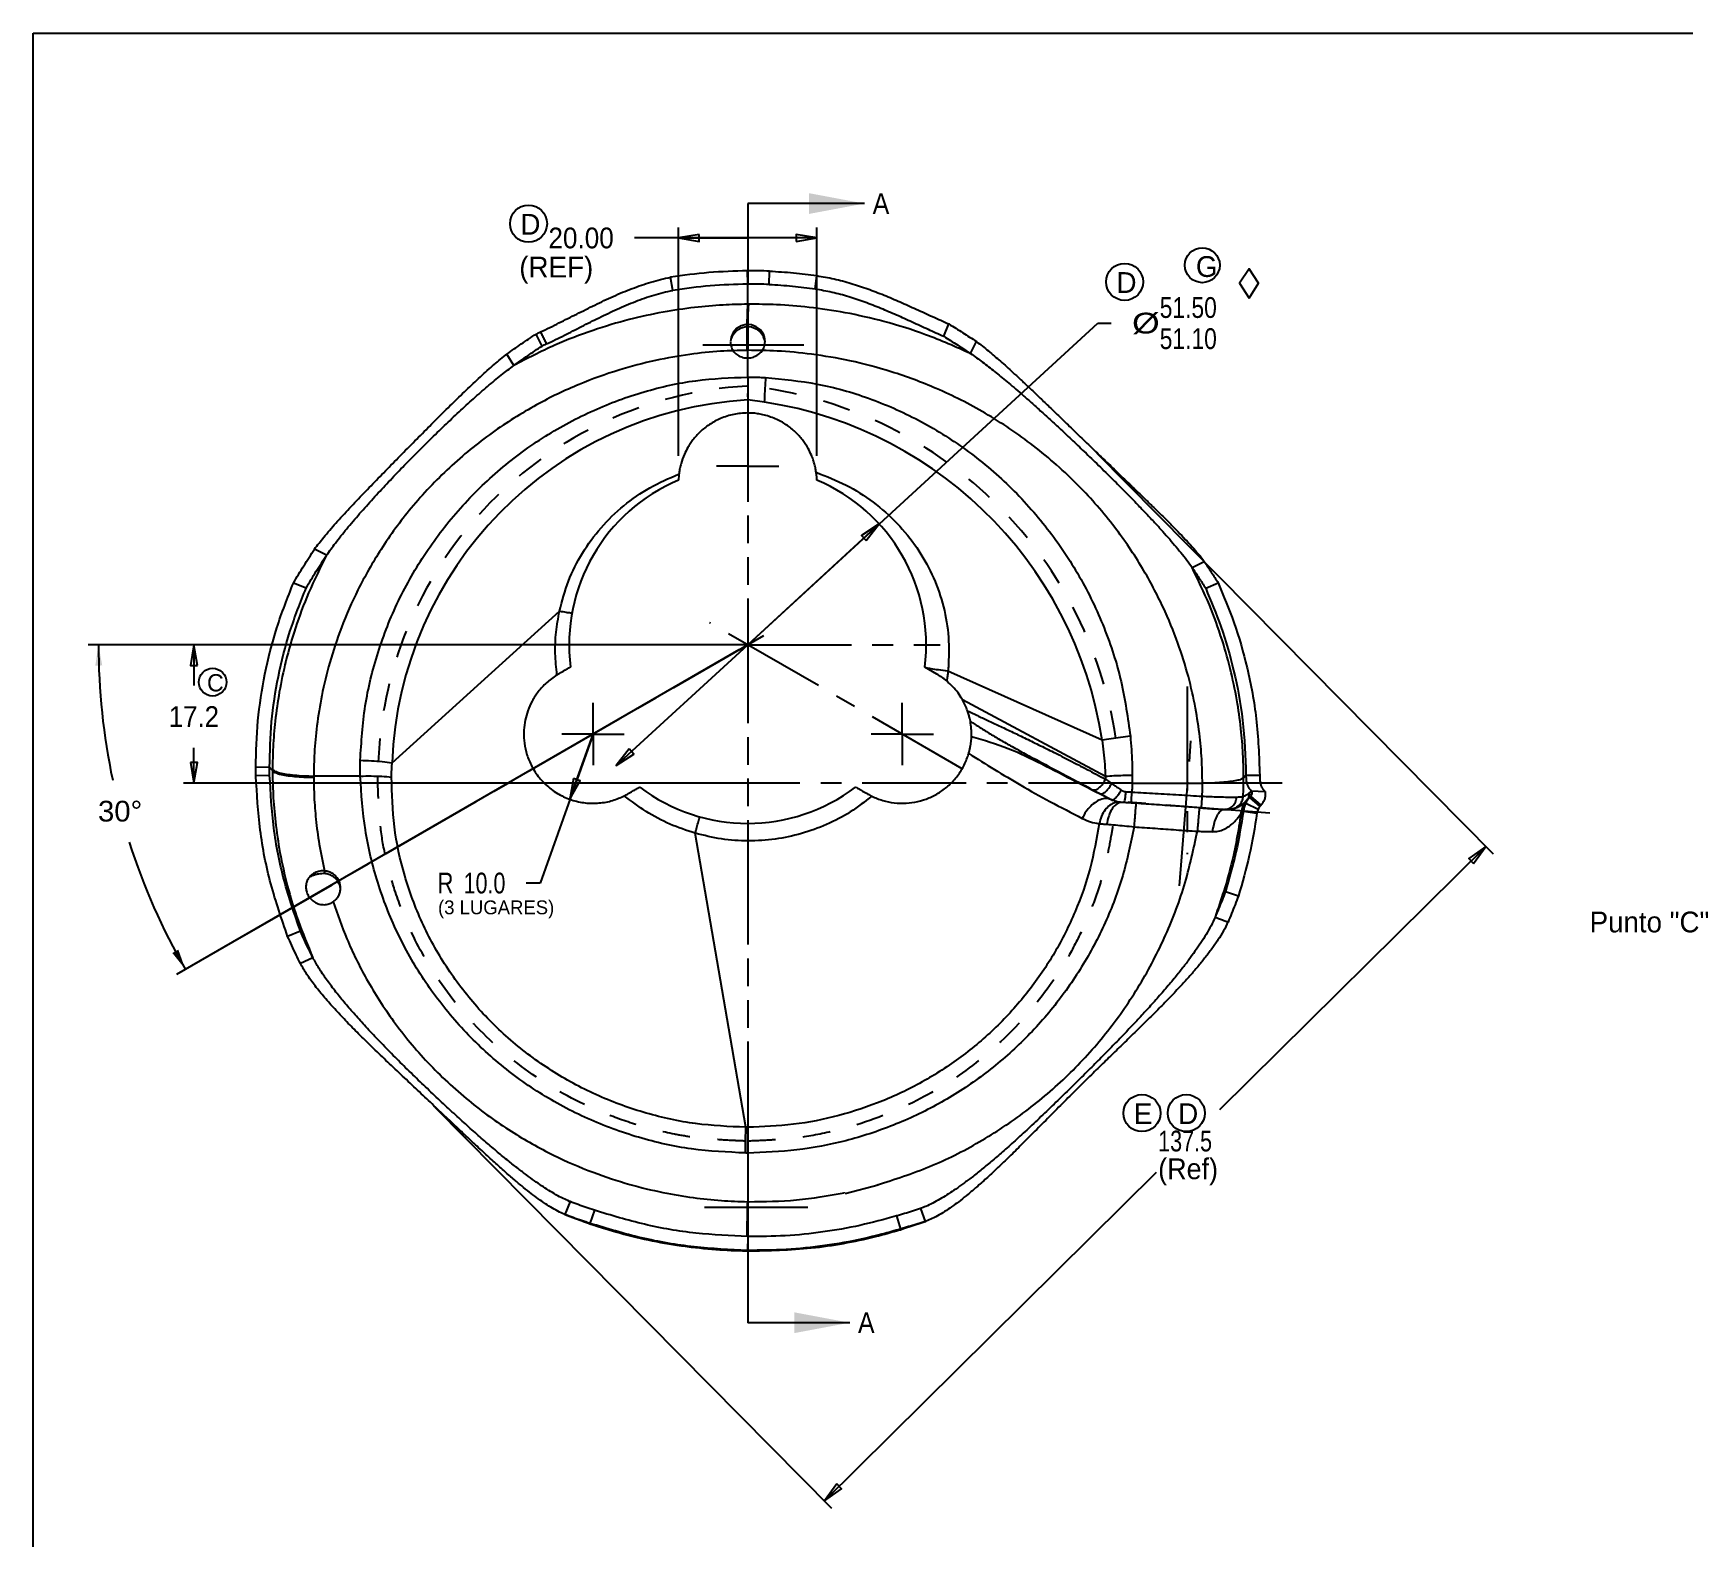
# Model space of a CAD drawing. Extents: x 0 to 594, y -9 to 420.
# Drawn here: x 0 to 238.6, y 202.6 to 420 of the extents above; entities that cross this region are included whole.
import ezdxf
from ezdxf.enums import TextEntityAlignment as Align

# ---------------------------------------------------------------- set-up
doc = ezdxf.new("R2010")
doc.units = 0
doc.header["$LTSCALE"] = 40
doc.header["$MEASUREMENT"] = 0
for name, pattern in [('CENTER', [0.6, 0.375, -0.075, 0.075, -0.075]), ('DOT', [0.2, 0.1, -0.1]), ('PHANTOM', [0.8, 0.45, -0.05, 0.1, -0.05, 0.1, -0.05])]:
    doc.linetypes.add(name, pattern=pattern)
doc.layers.get('0').update_dxf_attribs({"linetype": 'CONTINUOUS'})
doc.layers.add('DEFAULT_1', color=7, linetype='CENTER')
doc.layers.add('DEFAULT_3', color=7, linetype='PHANTOM')
doc.styles.add('TEXTSTYLE_0', font='txt', dxfattribs={"width": 0.8})

msp = doc.modelspace()

# ---------------------------------------------------------------- linework, layer by layer
at = {"color": 7, "linetype": 'Continuous'}
for p, q in [((0, 0), (0, 420)), ((0, 420), (594, 420)), ((92.455, 382.8224), (92.1235, 384.7189)), ((106.3633, 383.6738), (106.4107, 385.5999)), ((101.6749, 377.3146), (101.1742, 376.7553)), ((101.1757, 376.4619), (101.673, 377.0174)), ((101.673, 377.0174), (102.3247, 377.406)), ((102.3217, 377.7004), (101.6749, 377.3146)), ((103.0554, 377.8776), (102.3217, 377.7004)), ((102.3247, 377.406), (103.0521, 377.5817)), ((103.0521, 377.5817), (103.8116, 377.5339)), ((103.8091, 377.83), (103.0554, 377.8776)), ((104.5141, 377.562), (103.8091, 377.83)), ((103.8116, 377.5339), (104.5119, 377.2676)), ((104.5119, 377.2676), (105.1066, 376.8016)), ((105.1059, 377.098), (104.5141, 377.562)), ((105.5307, 376.4803), (105.1059, 377.098)), ((131.6094, 376.1812), (132.3441, 377.9691)), ((73.5502, 374.7779), (72.6838, 376.5074)), ((100.8653, 376.0737), (100.7752, 375.4167)), ((100.8149, 375.4112), (100.865, 375.7772)), ((100.865, 375.7772), (101.1757, 376.4619)), ((101.1742, 376.7553), (100.8653, 376.0737)), ((105.1066, 376.8016), (105.5307, 376.1847)), ((105.5307, 376.4803), (105.5307, 376.1847)), ((105.7748, 375.4297), (105.7543, 375.738)), ((135.4724, 373.687), (136.3189, 375.4264)), ((69.4732, 371.961), (68.4878, 373.6259)), ((42.4217, 344.5572), (40.6622, 345.4261)), ((167.4802, 342.7962), (169.2431, 343.6622)), ((39.4591, 339.8193), (37.624, 340.5317)), ((169.4456, 339.7836), (171.2584, 340.5476)), ((130.6117, 327.3801), (128.8651, 328.3885)), ((176.0377, 310.5249), (178.0208, 310.399)), ((155.3488, 309.487), (155.9042, 309.2084)), ((155.3825, 309.4695), (155.383, 309.4692)), ((155.8977, 309.187), (155.8978, 309.187)), ((168.5326, 308.0685), (168.5325, 308.0685)), ((169.2134, 308.0206), (169.4877, 308.0012)), ((175.3968, 309.1473), (175.5705, 309.346)), ((175.7624, 309.563), (177.2731, 308.2524)), ((175.9178, 309.7435), (177.4339, 308.439)), ((42.1295, 298.947), (42.1374, 298.5656)), ((44.4319, 296.5003), (44.4297, 296.5952)), ((172.2894, 295.966), (174.1823, 295.3489)), ((38.6451, 290.2323), (36.7923, 289.4936)), ((40.4495, 286.4097), (38.6394, 285.568)), ((77.6071, 251.1668), (76.8627, 249.3107)), ((77.6071, 251.1668), (77.4987, 251.2097)), ((117.2037, 252.5113), (117.2046, 252.4267)), ((76.8627, 249.3107), (76.7533, 249.3537)), ((81.1223, 249.9201), (80.4795, 248.0274)), ((124.7528, 249.0949), (125.3273, 247.1804)), ((128.3871, 250.2258), (128.2434, 250.1754)), ((128.2434, 250.1754), (128.9189, 248.2932)), ((129.0648, 248.3441), (128.9188, 248.2933)), ((103.1305, 244.0424), (103.237, 244.0406))]:
    msp.add_line(p, q, dxfattribs=at)
at = {"color": 5, "linetype": 'Continuous'}
for p, q in [((120.1286, 395.3635), (103.2682, 395.3635)), ((118.0074, 233.6747), (103.2682, 233.6747))]:
    msp.add_line(p, q, dxfattribs=at)
at = {"color": 6, "linetype": 'Continuous'}
for p, q in [((93.2682, 358.9198), (93.2682, 391.8908)), ((113.2682, 358.9198), (113.2682, 391.8908)), ((103.2682, 390.3908), (86.9204, 390.3908)), ((93.2682, 390.3908), (103.2682, 390.3908)), ((113.2682, 390.3908), (103.2682, 390.3908)), ((103.2682, 331.6198), (153.8862, 378.0922)), ((153.8862, 378.0922), (155.8057, 378.0922)), ((153.6754, 359.3636), (210.9919, 301.4105)), ((122.2732, 349.0683), (103.2682, 331.6198)), ((101.7682, 331.6198), (7.9557, 331.6198)), ((101.7682, 331.6198), (21.747, 331.6198)), ((23.247, 331.6198), (23.247, 325.745)), ((84.2632, 314.1713), (103.2682, 331.6198)), ((101.9692, 330.8698), (20.7252, 283.9635)), ((80.9248, 318.7198), (73.2616, 297.1943)), ((77.5709, 309.299), (80.9248, 318.7198)), ((23.247, 311.6198), (23.247, 316.745)), ((101.7682, 311.6198), (21.747, 311.6198)), ((209.9371, 302.477), (171.4588, 264.4213)), ((73.2616, 297.1943), (71.2616, 297.1943)), ((58.0825, 264.8207), (115.3991, 206.8677)), ((114.3443, 207.9342), (162.3588, 255.4213))]:
    msp.add_line(p, q, dxfattribs=at)
at = {"linetype": 'Continuous'}
for p, q in [((103.2682, 383.7134), (103.2339, 385.6404)), ((113.024, 383.0376), (113.2495, 384.9488)), ((103.2682, 380.8241), (103.2682, 383.7134)), ((103.2682, 370.2926), (103.2682, 374.1576)), ((51.8825, 314.5697), (76.0602, 336.4715)), ((154.4871, 317.8368), (132.207, 327.7858)), ((154.9601, 312.5904), (134.2922, 323.6846)), ((34.1792, 313.9469), (32.1941, 313.9024)), ((34.1951, 312.7545), (32.2107, 312.675)), ((34.6055, 313.4337), (34.1792, 313.9469)), ((47.2855, 312.6545), (40.561, 312.6545)), ((174.9306, 312.3986), (175.266, 312.8023)), ((175.266, 312.8023), (177.2511, 312.7663)), ((158.8231, 311.6198), (168.9753, 311.6198)), ((168.9479, 309.7432), (168.9685, 310.6814)), ((168.9685, 310.6814), (168.9753, 311.6198)), ((174.8814, 309.7731), (174.9087, 310.648)), ((174.9087, 310.648), (174.9251, 311.5232)), ((174.9251, 311.5232), (174.9306, 312.3986)), ((175.8683, 310.3312), (176.0377, 310.5249)), ((175.2308, 308.7279), (177.0306, 307.8613)), ((174.8933, 307.5945), (176.8602, 307.2928)), ((102.9841, 261.9136), (95.6888, 304.3828)), ((103.2682, 258.1926), (103.2725, 261.9128)), ((103.2682, 258.1926), (103.2682, 251.1543)), ((103.2682, 246.1209), (103.2373, 244.1218)), ((103.13, 244.0451), (103.1305, 244.0424)), ((103.2365, 244.0433), (103.2373, 244.1218)), ((103.2365, 244.0434), (103.237, 244.0406))]:
    msp.add_line(p, q, dxfattribs=at)
for p, q in [((105.6772, 367.1253), (105.672, 366.6856)), ((117.3609, 252.3217), (122.1365, 253.6019))]:
    msp.add_line(p, q)
at = {"color": 6, "linetype": 'Continuous'}
for points in [[(96.2682, 390.8908), (93.2682, 390.3908), (96.2682, 389.8908), (96.2682, 390.8908)], [(110.2682, 389.8908), (113.2682, 390.3908), (110.2682, 390.8908), (110.2682, 389.8908)], [(120.4015, 346.6711), (122.2732, 349.0683), (119.7252, 347.4077), (120.4015, 346.6711)], [(23.747, 328.6198), (23.247, 331.6198), (22.747, 328.6198), (23.747, 328.6198)], [(86.135, 316.5685), (84.2632, 314.1713), (86.8113, 315.8319), (86.135, 316.5685)], [(22.747, 314.6198), (23.247, 311.6198), (23.747, 314.6198), (22.747, 314.6198)], [(78.106, 312.2929), (77.5709, 309.299), (79.0481, 311.9575), (78.106, 312.2929)], [(208.1557, 300.012), (209.9371, 302.477), (207.4525, 300.723), (208.1557, 300.012)]]:
    msp.add_lwpolyline(points, dxfattribs=at)
msp.add_lwpolyline([(175.726, 381.6717), (177.0941, 383.8524), (175.726, 385.9163), (174.358, 383.8524)], close=True)
at = {"color": 2, "linetype": 'Continuous'}
msp.add_lwpolyline([(116.1257, 210.3992), (114.3443, 207.9342), (116.8289, 209.6882), (116.1257, 210.3992)], dxfattribs=at)
for centre, radius in [((71.5993, 392.4554), 2.6745), ((168.9442, 386.4597), 2.5288), ((157.7324, 384.0411), 2.6745), ((25.9463, 326.2194), 2.0015), ((160.2409, 263.9616), 2.6745), ((166.6463, 263.9616), 2.6745)]:
    msp.add_circle(centre, radius)
at = {"linetype": 'DOT'}
for centre, radius, start, end in [((106.4845, 312.4551), 56.6429, 93.374361, 177.7821), ((96.8315, 309.036), 60.3235, 8.678871, 83.663751)]:
    msp.add_arc(centre, radius, start, end, dxfattribs=at)
for centre, radius, start, end in [((106.4845, 312.4551), 54.6429, 93.374361, 177.7821), ((96.8315, 309.036), 58.3235, 8.678871, 83.663751)]:
    msp.add_arc(centre, radius, start, end)
at = {"color": 7, "linetype": 'Continuous'}
for start, end in [(112.778262, 187.194948), (352.805054, 67.210335), (232.805101, 307.194937)]:
    msp.add_arc((103.2682, 331.6198), 25.8, start, end, dxfattribs=at)
at = {"color": 6, "linetype": 'Continuous'}
for start, end in [(180, 192.022028), (197.711468, 210)]:
    msp.add_arc((103.2682, 331.6198), 93.8125, start, end, dxfattribs=at)
at = {"color": 7, "linetype": 'Continuous'}
for points in [[(73.3457, 376.8213), (74.6968, 377.4659), (76.0007, 378.1072), (77.2827, 378.7494), (78.5668, 379.3976), (79.8661, 380.0509), (81.1796, 380.7008), (82.5049, 381.3375), (83.8417, 381.9522), (85.1924, 382.5371), (86.5536, 383.0822), (87.92, 383.5778), (89.291, 384.0171), (90.6838, 384.3984), (92.1235, 384.7189)], [(103.2339, 385.6404), (97.6527, 385.3866), (92.1235, 384.7189)], [(106.4107, 385.5999), (104.8229, 385.6365), (103.2339, 385.6404)], [(106.4107, 385.5999), (109.8919, 385.3525), (113.2495, 384.9488)], [(113.2495, 384.9488), (115.7429, 384.4843), (118.2197, 383.8295), (120.6194, 383.0343), (122.9703, 382.13), (125.3013, 381.1429), (127.6342, 380.0999), (129.9972, 379.0238), (132.3441, 377.9691)], [(74.2034, 375.0873), (75.5083, 375.7103), (76.7763, 376.3357), (78.0226, 376.9634), (79.2711, 377.5981), (80.5342, 378.2387), (81.8111, 378.8766), (83.0995, 379.5021), (84.3992, 380.1062), (85.7127, 380.6812), (87.0364, 381.217), (88.3654, 381.704), (89.6991, 382.1352), (91.0542, 382.509), (92.455, 382.8224)], [(103.2682, 383.7134), (97.8361, 383.4691), (92.455, 382.8224)], [(106.3633, 383.6738), (104.8165, 383.7094), (103.2682, 383.7134)], [(106.3633, 383.6738), (109.7541, 383.4321), (113.024, 383.0376)], [(113.024, 383.0376), (115.4521, 382.5822), (117.8636, 381.9382), (120.1998, 381.1553), (122.488, 380.2648), (124.7566, 379.2932), (127.0268, 378.268), (129.3259, 377.2126), (131.6094, 376.1812)], [(132.3441, 377.9691), (134.361, 376.7021), (136.319, 375.4266)], [(68.4878, 373.6259), (70.5504, 375.0726), (72.6838, 376.5074)], [(69.4732, 371.961), (71.4772, 373.3747), (73.5502, 374.7779)], [(72.6838, 376.5074), (72.9042, 376.6127), (73.1248, 376.7173), (73.3457, 376.8212)], [(73.5502, 374.7779), (73.8764, 374.9334), (74.2034, 375.0873)], [(100.7762, 375.332), (100.8176, 374.9585), (100.9163, 374.6016), (101.0725, 374.2616), (101.2827, 373.9489), (101.8424, 373.4466), (102.5372, 373.1414), (103.3093, 373.0531), (103.7045, 373.0947), (104.0887, 373.1918), (104.7751, 373.537), (105.064, 373.7747), (105.3103, 374.0517), (105.5096, 374.3648), (105.6562, 374.7033), (105.7451, 375.0576), (105.7748, 375.4297)], [(105.7543, 375.738), (105.7125, 375.9669), (105.5307, 376.4803)], [(105.6992, 375.7275), (105.5307, 376.1847)], [(105.779, 375.4307), (105.7631, 375.4973), (105.6992, 375.7275)], [(131.6094, 376.1812), (133.5699, 374.9375), (135.4724, 373.687)], [(136.3189, 375.4263), (137.1832, 374.7702), (138.0585, 374.0639), (138.93, 373.33), (139.7935, 372.5794), (140.6674, 371.8011), (141.5882, 370.9646), (142.5905, 370.0388), (143.696, 369.0033), (144.9003, 367.8623), (146.1963, 366.6238), (147.5966, 365.2774), (149.1347, 363.7938), (150.8433, 362.1442), (152.7531, 360.3025), (154.8666, 358.2697), (157.0123, 356.2104), (158.8915, 354.4059), (160.529, 352.8271), (161.9649, 351.4318), (163.241, 350.1774), (164.397, 349.0231), (165.4718, 347.9278), (166.5011, 346.8497), (167.4911, 345.7723), (168.42, 344.7022), (169.2432, 343.6623)], [(40.6658, 345.4343), (42.0036, 347.1507), (43.7605, 349.1833), (45.7513, 351.3539), (47.8145, 353.5286), (49.8881, 355.6729), (51.9862, 357.8196), (54.1116, 359.98), (56.2562, 362.1477), (58.3992, 364.2972), (60.5123, 366.3902), (62.5923, 368.4086), (64.6511, 370.3421), (66.6497, 372.124), (68.4803, 373.624)], [(135.4722, 373.687), (136.3318, 373.0913), (137.2051, 372.4515), (138.0771, 371.7861), (138.9428, 371.1041), (139.8203, 370.3946), (140.7458, 369.6292), (141.7538, 368.7781), (142.8658, 367.8208), (144.0764, 366.7592), (145.3775, 365.5984), (146.7802, 364.3264), (148.3156, 362.9122), (150.0129, 361.3245), (151.8974, 359.5336), (153.9649, 357.5355), (156.0419, 355.4908), (157.8419, 353.6846), (159.3955, 352.0952), (160.7466, 350.6847), (161.9388, 349.4133), (163.0124, 348.2415), (164.0059, 347.1283), (164.9538, 346.0322), (165.8635, 344.9371), (166.7179, 343.8504), (167.4802, 342.7962)], [(42.4217, 344.5571), (43.684, 346.3075), (45.3274, 348.368), (47.1979, 350.5611), (49.1528, 352.7472), (51.1369, 354.8883), (53.1646, 357.0139), (55.238, 359.1321), (57.3474, 361.2339), (59.4688, 363.2933), (61.5694, 365.2743), (63.6405, 367.1623), (65.6884, 368.9516), (67.6683, 370.5866), (69.4732, 371.961)], [(103.2628, 365.1066), (102.2435, 365.0544), (101.2493, 364.9007), (100.283, 364.6498), (99.3628, 364.3124), (97.728, 363.4316), (96.3985, 362.3734), (95.3631, 361.231), (94.9514, 360.6582), (94.611, 360.1118), (94.1296, 359.1667)], [(105.6772, 364.8121), (104.8836, 364.9753), (104.0757, 365.074), (103.2628, 365.1066)], [(112.4717, 359.0177), (112.0126, 359.958), (111.293, 361.0734), (110.2958, 362.2209), (109.0237, 363.2843), (108.2784, 363.7603), (107.4679, 364.182), (105.6772, 364.8121)], [(37.624, 340.5317), (39.1166, 343.0259), (40.6687, 345.4359)], [(39.4591, 339.8193), (40.9156, 342.2332), (42.4217, 344.5572)], [(169.2431, 343.6622), (170.2617, 342.1227), (171.2584, 340.5476)], [(167.4801, 342.7963), (168.4733, 341.3069), (169.4456, 339.7836)], [(32.1941, 313.9024), (32.5081, 320.6265), (33.5188, 327.378), (35.228, 334.0459), (37.624, 340.5317)], [(34.1792, 313.9469), (34.482, 320.4805), (35.4626, 327.0406), (37.1264, 333.5182), (39.4591, 339.8193)], [(169.4456, 339.7836), (171.6415, 334.2417), (173.4891, 327.8942), (174.7787, 320.7294), (175.266, 312.8023)], [(171.2584, 340.5476), (173.5186, 334.8434), (175.4211, 328.3091), (176.7488, 320.9312), (177.2511, 312.7663)], [(75.7085, 327.2515), (74.1913, 326.113), (73.0103, 324.8321), (72.1297, 323.4786), (71.5128, 322.0985), (71.1266, 320.7186), (70.9419, 319.3046), (70.9669, 317.8026), (71.2541, 316.1746), (71.8687, 314.4787), (72.3129, 313.6358), (72.8594, 312.8079), (73.5149, 312.0055), (74.27, 311.2556), (75.1079, 310.5873), (75.9951, 310.0194), (76.902, 309.5632), (77.832, 309.2101), (79.7858, 308.7849), (80.8006, 308.7211), (81.8149, 308.7595), (82.8029, 308.8982), (83.7438, 309.1254), (85.4415, 309.798)], [(75.9248, 327.3801), (75.8175, 327.3173), (75.7085, 327.2515)], [(77.6714, 328.3885), (77.6256, 328.362), (77.4978, 328.2882), (77.2995, 328.1737), (77.0384, 328.023), (76.7198, 327.8391), (76.3473, 327.624), (75.9248, 327.3801)], [(132.0237, 326.3936), (131.2983, 326.9456), (130.6117, 327.3801)], [(134.2922, 323.6846), (133.6587, 324.6566), (132.9011, 325.5656), (132.0237, 326.3936)], [(135.0319, 322.0752), (134.6974, 322.8971), (134.2922, 323.6846)], [(135.4405, 320.5622), (135.3505, 320.9905), (135.2208, 321.4885), (135.0319, 322.0752)], [(135.6057, 318.3843), (135.5821, 319.4888), (135.4405, 320.5622)], [(135.2065, 315.9022), (135.3323, 316.3727), (135.4313, 316.829), (135.5041, 317.2571), (135.5547, 317.6532), (135.5874, 318.0237), (135.6064, 318.3833)], [(121.2231, 309.7343), (122.7771, 309.13), (124.4393, 308.7888), (126.1538, 308.7345), (127.8483, 308.9731), (129.4621, 309.4908), (130.9759, 310.2803), (132.3721, 311.3512), (133.5915, 312.6929), (134.5536, 314.243), (135.2065, 315.9022)], [(32.2107, 312.675), (32.1996, 313.2887), (32.1941, 313.9024)], [(36.7923, 289.4936), (34.369, 297.0745), (32.8376, 304.8521), (32.2107, 312.675)], [(34.1951, 312.7545), (34.1845, 313.3508), (34.1792, 313.9469)], [(38.6451, 290.2323), (36.2873, 297.5974), (34.8005, 305.1538), (34.1951, 312.7545)], [(175.266, 312.8023), (175.2754, 312.3782), (175.302, 312.0308), (175.3417, 311.7547), (175.3917, 311.5326), (175.4502, 311.351), (175.5159, 311.2002), (175.587, 311.074), (175.6632, 310.9646), (175.7454, 310.8639), (175.8348, 310.7644), (175.932, 310.6565), (176.0377, 310.5249)], [(177.2511, 312.7663), (177.2605, 312.3301), (177.287, 311.9722), (177.3266, 311.687), (177.3764, 311.457), (177.4347, 311.2683), (177.5003, 311.111), (177.5712, 310.9789), (177.6472, 310.8638), (177.7293, 310.7575), (177.8183, 310.6522), (177.9154, 310.5379), (178.0208, 310.399)], [(85.9248, 310.0596), (86.2966, 310.2742), (86.6312, 310.4674), (86.9244, 310.6367), (87.1731, 310.7803), (87.3763, 310.8976), (87.5317, 310.9873), (87.6339, 311.0463), (87.6714, 311.068)], [(118.8651, 311.068), (118.9764, 311.0037), (119.3129, 310.8094), (119.8609, 310.493), (120.6117, 310.0596)], [(176.0377, 310.5249), (176.0886, 310.44), (176.1207, 310.3509), (176.1338, 310.2607), (176.1289, 310.1636), (176.1007, 310.0492), (176.0369, 309.9105), (175.9178, 309.7435)], [(178.0208, 310.399), (178.0577, 310.1552), (178.0633, 309.9099), (178.039, 309.6717), (177.9833, 309.4249), (177.8822, 309.1449), (177.7115, 308.8182), (177.4339, 308.439)], [(85.4415, 309.798), (85.6904, 309.9284), (85.9248, 310.0596)], [(120.6117, 310.0596), (120.9059, 309.8962), (121.2231, 309.7343)], [(157.0441, 308.867), (156.6723, 308.9321), (156.2487, 309.0589), (155.9042, 309.2084)], [(157.3332, 308.8419), (157.2545, 308.8468), (157.1281, 308.8577), (157.0441, 308.867)], [(159.3768, 308.7128), (158.7092, 308.7585), (157.9562, 308.8062), (157.3332, 308.8419)], [(168.5325, 308.0686), (165.5239, 308.2805), (162.3621, 308.5029), (159.3768, 308.7128)], [(168.6468, 308.0605), (168.5325, 308.0685)], [(168.5326, 308.0685), (168.6468, 308.0605)], [(168.6468, 308.0605), (169.2134, 308.0206)], [(169.2134, 308.0206), (168.6468, 308.0605)], [(168.8313, 308.0423), (169.2133, 308.02)], [(169.2133, 308.02), (169.2422, 308.0183)], [(169.3177, 308.0132), (169.2134, 308.0206)], [(169.2392, 308.0188), (169.2134, 308.0206)], [(169.2832, 308.0159), (169.2392, 308.0188)], [(169.3178, 308.0138), (169.2832, 308.0159)], [(169.488, 308.0012), (169.3177, 308.0132)], [(175.2308, 308.7279), (175.0192, 308.1753), (174.8933, 307.5945)], [(175.3907, 309.0341), (175.2308, 308.7279)], [(175.3811, 309.1278), (175.4351, 309.1894)], [(175.3891, 309.1375), (175.3811, 309.1278)], [(175.3968, 309.1473), (175.3891, 309.1375)], [(175.5705, 309.3169), (175.3907, 309.0341)], [(175.4351, 309.1894), (175.4748, 309.2348)], [(175.7624, 309.563), (175.5705, 309.3169)], [(175.9178, 309.7435), (175.8425, 309.6558), (175.7624, 309.563)], [(177.0306, 307.8613), (176.9236, 307.5838), (176.8602, 307.2928)], [(177.0952, 307.9883), (177.0306, 307.8613)], [(177.1595, 308.0975), (177.1085, 308.0122), (177.0952, 307.9883)], [(177.2731, 308.2524), (177.1906, 308.1446), (177.1595, 308.0975)], [(177.4339, 308.439), (177.356, 308.3483), (177.2731, 308.2524)], [(174.8933, 307.5945), (173.817, 301.6471), (172.2894, 295.966)], [(176.8602, 307.2928), (175.753, 301.1843), (174.1823, 295.3489)], [(40.2789, 298.3879), (40.2076, 298.328), (39.7801, 297.8329), (39.5182, 297.2531), (39.4533, 296.9487), (39.4319, 296.6351)], [(40.3302, 298.226), (40.1714, 298.1591)], [(42.1295, 298.947), (41.7871, 298.9523), (41.4452, 298.913), (41.1032, 298.8275), (40.7749, 298.6989), (40.2789, 298.3879)], [(42.1374, 298.5656), (41.6868, 298.5474), (41.2332, 298.4852), (40.7758, 298.3772), (40.3302, 298.226)], [(44.4301, 296.5952), (44.3553, 297.1037), (44.1311, 297.668), (43.773, 298.1613), (43.3021, 298.5537), (42.7434, 298.8221), (42.1295, 298.947)], [(44.4028, 296.5703), (44.369, 296.7194), (44.1436, 297.2842), (43.7842, 297.778), (43.3122, 298.1711), (42.7523, 298.4401), (42.1374, 298.5656)], [(39.4319, 296.6351), (39.5161, 296.0111), (39.7645, 295.4115), (40.1687, 294.8729), (40.7148, 294.4375), (41.3715, 294.1557), (42.0689, 294.0692), (42.4163, 294.1025), (42.7517, 294.1842), (43.0668, 294.3118), (43.3616, 294.4846)], [(40.1714, 298.1591), (39.9418, 298.0484)], [(43.3616, 294.4846), (43.8126, 294.8817), (44.1516, 295.3701), (44.3606, 295.9176), (44.4319, 296.5003)], [(172.2894, 295.966), (171.8069, 294.7132), (171.3136, 293.4817), (170.8101, 292.2724)], [(174.1823, 295.3489), (173.6898, 294.0649), (173.1859, 292.8026), (172.6727, 291.5653)], [(170.8101, 292.2724), (170.2164, 291.0319), (169.5058, 289.775), (168.7245, 288.5368), (167.8998, 287.3296), (167.021, 286.121), (166.0331, 284.8321), (164.8743, 283.3914), (163.5136, 281.7744), (162.0443, 280.0975), (160.5784, 278.4795), (159.1127, 276.9047), (157.6142, 275.3293), (156.0447, 273.7088), (154.3638, 271.9994), (152.53, 270.1591), (150.5091, 268.1558), (148.3559, 266.0489), (146.1744, 263.9473), (144.0716, 261.9616), (142.1186, 260.163), (140.3159, 258.5522), (138.6521, 257.1169), (137.1136, 255.8425), (135.6972, 254.7216), (134.4445, 253.779), (133.3322, 252.9866), (132.3011, 252.2953), (131.287, 251.6631), (130.2627, 251.0822), (129.2387, 250.5744), (128.3871, 250.2257)], [(172.6756, 291.5642), (172.0197, 290.2673), (171.2248, 288.9716), (170.347, 287.7073), (169.4202, 286.4845), (168.4349, 285.2687), (167.3315, 283.9802), (166.0441, 282.5482), (164.5437, 280.9495), (162.9381, 279.2988), (161.3521, 277.7104), (159.7825, 276.1656), (158.1949, 274.619), (156.5503, 273.0236), (154.8094, 271.3327), (152.9331, 269.4991), (150.8909, 267.4836), (148.7409, 265.3376), (146.5846, 263.1672), (144.5215, 261.0874), (142.6139, 259.1789), (140.8561, 257.45), (139.2332, 255.8946), (137.73, 254.5026), (136.3422, 253.2709), (135.1106, 252.231), (134.0129, 251.3548), (132.9913, 250.5905), (131.9822, 249.8932), (130.9578, 249.2567), (129.9276, 248.7087), (129.0648, 248.344)], [(170.8101, 292.2724), (171.4316, 292.0355), (172.0531, 291.7986), (172.6756, 291.5642)], [(38.6394, 285.568), (38.0122, 286.8473), (37.3961, 288.1563), (36.7923, 289.4936)], [(40.4495, 286.4096), (39.8373, 287.6554), (39.2354, 288.93), (38.6451, 290.2323)], [(77.4987, 251.2096), (76.5995, 251.6153), (75.5645, 252.168), (74.5268, 252.7897), (73.4953, 253.46), (72.4488, 254.1834), (71.3321, 254.996), (70.0905, 255.941), (68.6854, 257.0555), (67.1293, 258.3368), (65.4496, 259.7665), (63.6599, 261.3342), (61.7735, 263.0281), (59.8039, 264.8355), (57.765, 266.7438), (55.6755, 268.7383), (53.5838, 270.7782), (51.5488, 272.8129), (49.6289, 274.7911), (47.8823, 276.6562), (46.3397, 278.3728), (44.9335, 280.0146), (43.6035, 281.6623), (42.3761, 283.3057), (41.2989, 284.9129), (40.4495, 286.4097)], [(76.7533, 249.3537), (75.8483, 249.774), (74.8129, 250.363), (73.7799, 251.0341), (72.7569, 251.7615), (71.7221, 252.5478), (70.6204, 253.4302), (69.3977, 254.4535), (68.0155, 255.6547), (66.485, 257.0266), (64.8309, 258.5447), (63.063, 260.1936), (61.1904, 261.9564), (59.221, 263.8166), (57.1633, 265.7594), (55.0305, 267.7698), (52.8679, 269.8093), (50.7354, 271.8328), (48.6964, 273.7956), (46.8184, 275.6475), (45.142, 277.3578), (43.6002, 279.0022), (42.1314, 280.6649), (40.7696, 282.3393), (39.5737, 283.9977), (38.6393, 285.568)], [(81.1223, 249.9201), (79.9321, 250.3164), (78.76, 250.7324), (77.6071, 251.1668)], [(76.8622, 249.3101), (80.463, 247.9787)], [(80.4795, 248.0274), (79.2549, 248.4353), (78.0488, 248.8634), (76.8627, 249.3107)], [(103.2682, 246.1209), (95.7867, 246.619), (88.365, 247.8886), (81.1223, 249.9201)], [(124.7528, 249.0949), (119.4886, 247.7382), (114.1253, 246.7852), (108.7068, 246.2451), (103.2682, 246.1209)], [(128.2435, 250.1753), (127.0977, 249.7966), (125.9339, 249.4361), (124.7528, 249.0949)], [(128.9189, 248.2932), (127.7399, 247.903), (126.5425, 247.5318), (125.3273, 247.1804)], [(125.3466, 247.1163), (128.9197, 248.292)], [(128.9197, 248.292), (129.0642, 248.3439)], [(80.463, 247.9787), (84.2145, 246.813), (93.642, 244.8099), (103.1305, 244.0424)], [(103.2373, 244.1218), (95.5504, 244.6358), (87.9236, 245.9416), (80.4795, 248.0274)], [(103.237, 244.0406), (112.4591, 244.4812), (121.7402, 246.132), (125.3466, 247.1163)], [(125.3273, 247.1804), (119.915, 245.7874), (114.4006, 244.8079), (108.8293, 244.251), (103.2373, 244.1218)]]:
    msp.add_spline(points, degree=3, dxfattribs=at)
at = {"linetype": 'Continuous'}
for points in [[(103.2682, 380.8241), (99.7066, 380.7058), (95.6012, 380.3485), (91.0474, 379.67), (86.1445, 378.5963), (80.9365, 377.0454), (75.3907, 374.8926), (69.4732, 371.961)], [(103.2682, 380.8241), (103.2236, 380.2728), (103.1875, 379.4182), (103.162, 378.3101), (103.1487, 377.0126), (103.1483, 375.6009), (103.1608, 374.1569)], [(103.385, 380.825), (103.3398, 380.2737), (103.3027, 379.4192), (103.2757, 378.311), (103.2605, 377.0135), (103.258, 375.6017), (103.2682, 374.1576)], [(103.385, 380.825), (103.3266, 380.8246), (103.2682, 380.8241)], [(135.4722, 373.687), (128.9821, 376.4175), (122.9636, 378.3181), (117.3479, 379.5912), (112.1343, 380.3664), (107.4387, 380.7419), (103.385, 380.825)], [(74.2034, 375.0873), (73.9115, 375.6624), (73.6286, 376.2418), (73.3457, 376.8212)], [(103.1608, 374.1569), (99.3618, 374.0166), (94.9173, 373.5676), (89.9656, 372.6965), (84.6327, 371.3005), (78.9262, 369.2405), (72.7609, 366.2795), (66.3576, 362.2512), (60.1724, 357.1949), (54.6562, 351.3565), (50.2876, 345.3961), (46.9538, 339.5415), (44.5601, 334.0927), (42.8769, 329.0363), (41.7287, 324.2868), (41.0195, 319.8964), (40.6628, 315.9775), (40.561, 312.6545)], [(103.2682, 374.1576), (103.2145, 374.1573), (103.1608, 374.1569)], [(168.9753, 311.6198), (168.8976, 314.6418), (168.5957, 318.2976), (167.9724, 322.461), (166.9419, 327.0135), (165.427, 331.8577), (163.2935, 337.0409), (160.3237, 342.6462), (156.3032, 348.5805), (151.0723, 354.6008), (144.5622, 360.369), (137.568, 365.0797), (130.5241, 368.641), (124.0215, 371.0597), (118.0287, 372.6403), (112.4819, 373.5937), (107.5071, 374.0531), (103.2682, 374.1576)], [(47.2813, 314.9264), (48.0103, 322.779), (49.8589, 330.5012), (52.8052, 337.9449), (56.7961, 344.9448), (61.7521, 351.3462), (67.5485, 356.9886), (74.0322, 361.7381), (81.014, 365.4842), (88.3091, 368.1661), (95.7633, 369.7662), (103.2682, 370.2926)], [(103.2682, 370.2926), (103.2701, 368.852), (103.2628, 367.4198)], [(103.2682, 370.2926), (104.1266, 370.2845), (104.984, 370.2619), (105.8404, 370.2246)], [(105.8404, 370.2246), (105.763, 368.6678), (105.6772, 367.1253)], [(105.8404, 370.2246), (113.3247, 369.2851), (120.7264, 367.2368), (127.9296, 364.0714), (134.7642, 359.8166), (141.0401, 354.5454), (146.5638, 348.3848), (151.1777, 341.4922), (154.7575, 334.0585), (157.2251, 326.3032), (158.5647, 318.391)], [(76.0602, 336.4715), (77.3765, 340.8037), (79.4004, 344.8525), (82.0842, 348.5176), (85.3702, 351.7081), (89.1419, 354.3119), (93.2683, 356.2601)], [(113.2682, 356.496), (117.4745, 354.6837), (121.3882, 352.2154), (124.8471, 349.1587), (127.7002, 345.6487), (129.8988, 341.7785), (131.4152, 337.6247), (132.2221, 333.2687), (132.2954, 328.8149)], [(42.4217, 344.5571), (39.8291, 339.1278), (37.9215, 334.052), (36.5411, 329.2687), (35.588, 324.7588), (34.995, 320.5867), (34.6933, 316.8464), (34.6058, 313.6331)], [(174.9306, 312.3986), (174.8606, 315.408), (174.5925, 319.0104), (174.0433, 323.0996), (173.1387, 327.5727), (171.8149, 332.3324), (169.9807, 337.3815), (167.4802, 342.7962)], [(75.7085, 327.2515), (75.4682, 330.3473), (75.5872, 333.4349), (76.0602, 336.4715)], [(76.0602, 336.4715), (77.0497, 336.3272), (77.6719, 336.2553), (77.889, 336.2602)], [(132.207, 327.7858), (130.8217, 327.9832), (129.7597, 328.1443), (129.0901, 328.2585)], [(132.207, 327.7858), (132.1244, 327.089), (132.0237, 326.3936)], [(132.2954, 328.8149), (132.2561, 328.2997), (132.207, 327.7858)], [(135.0319, 322.0752), (136.4532, 321.4026), (137.9776, 320.6844), (139.616, 319.9118), (141.3795, 319.0745), (143.2737, 318.1641), (145.3036, 317.1726), (147.4791, 316.0897), (149.8106, 314.9059), (152.3027, 313.6156), (154.9703, 312.2088)], [(135.4405, 320.5622), (136.825, 319.6699), (138.3182, 318.7451), (139.9406, 317.7838), (141.7054, 316.7812), (143.6249, 315.7275), (145.7142, 314.6069), (147.9865, 313.4024), (150.4476, 312.1006), (153.1117, 310.6851)], [(135.6064, 318.3833), (140.9152, 316.6428), (145.7551, 314.4025), (150.6756, 311.8739), (155.3489, 309.4871)], [(158.5647, 318.391), (157.1459, 318.234), (155.772, 318.0473), (154.4871, 317.8368)], [(154.4871, 317.8368), (154.7065, 316.092), (154.8643, 314.3419), (154.9601, 312.5904)], [(158.5647, 318.391), (158.7177, 316.5031), (158.8077, 314.6148), (158.8346, 312.7299)], [(47.2855, 312.6545), (47.2725, 313.4093), (47.2711, 314.1666), (47.2813, 314.9264)], [(47.2813, 314.9264), (48.9042, 314.8642), (50.4595, 314.7436), (51.8825, 314.5697)], [(135.2065, 315.9022), (138.9214, 313.6139), (142.7138, 311.3448), (146.9371, 308.9871), (151.6189, 306.537)], [(34.6058, 313.6331), (34.6056, 313.5334), (34.6055, 313.4337)], [(34.6055, 313.4337), (34.6966, 310.0103), (35.0281, 306.0406), (35.6863, 301.623), (36.7478, 296.858), (38.2939, 291.798), (40.4495, 286.4097)], [(34.6055, 313.4337), (34.9532, 313.1776), (35.6261, 312.9442), (36.5852, 312.7469), (37.7749, 312.5972), (39.1262, 312.5037), (40.5607, 312.4719)], [(34.6058, 313.6331), (34.9533, 313.3762), (35.6261, 313.141), (36.5853, 312.941), (37.775, 312.7878), (39.1264, 312.6905), (40.561, 312.6545)], [(40.561, 312.6545), (40.5608, 312.5632), (40.5607, 312.4719)], [(47.2855, 312.6545), (48.8749, 312.6637), (50.401, 312.6143), (51.8027, 312.5083)], [(102.9534, 258.194), (95.1614, 258.7905), (87.5039, 260.4573), (80.1381, 263.1716), (73.217, 266.8864), (66.8756, 271.54), (61.2555, 277.0376), (56.4838, 283.2522), (52.6515, 290.048), (49.816, 297.2997), (48.0201, 304.8703), (47.2855, 312.6545)], [(51.8027, 312.5083), (51.8183, 313.194), (51.8448, 313.8812), (51.8825, 314.5697)], [(158.8346, 312.7299), (157.4928, 312.7156), (156.1889, 312.6686), (154.9601, 312.5904)], [(154.9601, 312.5904), (154.9655, 312.3997), (154.9703, 312.2088)], [(158.8346, 312.7299), (158.8311, 312.1755), (158.8231, 311.6198)], [(40.5607, 312.4719), (40.6285, 309.6489), (40.873, 306.4112), (41.355, 302.8211), (42.1295, 298.947)], [(102.9841, 261.9136), (95.741, 262.4396), (88.612, 263.9566), (81.7439, 266.4512), (75.2845, 269.887), (69.3677, 274.2118), (64.1371, 279.339), (59.7243, 285.1476), (56.2278, 291.503), (53.7133, 298.2752), (52.2299, 305.3174), (51.8027, 312.5083)], [(153.1117, 310.6851), (153.4515, 310.66), (153.8496, 310.8262), (154.2642, 311.166), (154.6513, 311.6437), (154.9703, 312.2088)], [(153.1117, 310.6851), (153.4947, 310.4811), (153.8602, 310.2867), (154.2067, 310.1022)], [(154.2067, 310.1022), (154.478, 310.0884), (154.8151, 310.2548), (155.1839, 310.5846), (155.5472, 311.0445), (155.8684, 311.5882)], [(154.9703, 312.2088), (155.2844, 311.9908), (155.5843, 311.7838), (155.8684, 311.5882)], [(158.8231, 311.6198), (157.8171, 311.6281), (156.8271, 311.6175), (155.8684, 311.5882)], [(155.8684, 311.5882), (156.2856, 311.3014), (156.746, 310.9842), (157.2508, 310.634)], [(156.3128, 309.3661), (156.6118, 309.6844), (156.9346, 310.1208), (157.2508, 310.634)], [(157.2508, 310.634), (157.3737, 310.5571), (157.5031, 310.4937), (157.6388, 310.4443), (157.7806, 310.4099), (157.9284, 310.3918)], [(157.6918, 308.821), (157.7791, 309.1579), (157.8635, 309.7108), (157.9284, 310.3918)], [(157.9284, 310.3918), (158.3561, 310.3646), (158.7852, 310.3374)], [(158.681, 308.7602), (158.707, 309.1047), (158.7434, 309.658), (158.7852, 310.3374)], [(158.8231, 311.6198), (158.8078, 310.9784), (158.7852, 310.3374)], [(158.7852, 310.3374), (162.1669, 310.1396), (165.5545, 309.9415), (168.9479, 309.7432)], [(174.9306, 312.3986), (174.583, 312.1913), (173.9102, 312.0022), (172.9511, 311.8425), (171.7613, 311.7212), (170.4099, 311.6455), (168.9753, 311.6198)], [(175.5367, 310.0381), (175.8683, 310.3312)], [(175.8006, 309.9035), (175.8683, 310.3312)], [(95.6888, 304.3828), (92.0215, 305.7158), (88.5849, 307.5331), (85.4415, 309.798)], [(121.2231, 309.7343), (118.0925, 307.473), (114.6697, 305.6658), (111.0221, 304.35), (107.2231, 303.5532), (103.3505, 303.2918), (99.4787, 303.5706), (95.6888, 304.3828)], [(155.9041, 309.2084), (155.2265, 309.3931), (154.4327, 309.3076), (153.6146, 308.9422), (152.8346, 308.3247), (152.152, 307.5021), (151.6189, 306.537)], [(157.044, 308.8669), (156.3558, 308.8135), (155.6042, 308.4397), (154.934, 307.7655), (154.4022, 306.848), (154.0539, 305.7651)], [(154.2067, 310.1022), (154.7155, 309.8299), (155.2774, 309.5266)], [(156.8178, 308.742), (156.2646, 308.3362), (155.7796, 307.6519), (155.4016, 306.7435), (155.1606, 305.6837)], [(155.2774, 309.5266), (155.3825, 309.4695)], [(155.8978, 309.187), (155.9462, 309.173)], [(155.9462, 309.173), (156.0658, 309.1956)], [(156.0658, 309.1956), (156.3128, 309.3661)], [(157.0531, 308.8177), (156.8178, 308.742)], [(157.3332, 308.8417), (157.0531, 308.8177)], [(159.3772, 308.713), (159.3558, 308.5721), (159.3125, 308.1133), (159.2513, 307.3734), (159.2015, 306.7205)], [(168.5325, 308.0686), (168.5096, 307.9103), (168.4658, 307.4432), (168.4047, 306.7048), (168.3592, 306.076)], [(168.8309, 308.0423), (168.8446, 308.1663), (168.8709, 308.5251), (168.9068, 309.0737), (168.9479, 309.7433)], [(168.9479, 309.7432), (170.1228, 309.6918), (171.2505, 309.6526), (172.2896, 309.6262), (173.2002, 309.6131), (173.9448, 309.6137)], [(169.3178, 308.0138), (169.614, 307.9965)], [(169.4877, 308.0012), (169.7448, 307.9831), (170.9486, 307.8971), (172.1057, 307.8123)], [(169.614, 307.9965), (170.3642, 307.952), (171.0545, 307.9098), (171.6582, 307.871), (172.1509, 307.837)], [(172.1057, 307.8123), (171.6869, 307.6816), (171.2782, 307.2539), (170.9112, 306.5623), (170.6139, 305.6598), (170.4094, 304.6159)], [(172.1057, 307.8123), (172.798, 307.8187), (173.4873, 307.9463), (174.114, 308.1785), (174.6174, 308.4619), (174.9843, 308.7379), (175.2323, 308.9679), (175.3811, 309.1278)], [(172.1509, 307.837), (172.1291, 307.8246), (172.1057, 307.8123)], [(172.1509, 307.837), (172.7788, 307.9414), (173.3359, 308.3122), (173.7437, 308.897), (173.9448, 309.6137)], [(172.1509, 307.837), (172.7572, 307.8417), (173.1765, 307.8983), (173.3977, 307.9453)], [(173.3976, 307.9454), (173.9706, 308.1962), (174.4373, 308.6141), (174.7512, 309.1577), (174.8814, 309.7731)], [(173.3976, 307.9454), (174.0334, 308.1536), (174.7223, 308.5384), (175.381, 309.1285)], [(173.9448, 309.6137), (174.4001, 309.6483), (174.7153, 309.713), (174.8814, 309.7731)], [(175.3811, 309.1278), (174.957, 308.5297), (174.6592, 307.857), (174.4986, 307.1345)], [(175.3998, 309.146), (175.0404, 308.6254), (174.731, 307.9428), (174.5579, 307.2119)], [(174.8814, 309.7731), (175.1964, 309.8608), (175.5367, 310.0381)], [(175.3968, 309.1473), (175.4702, 309.2374)], [(175.4748, 309.2348), (175.3998, 309.146)], [(175.4702, 309.2374), (175.6409, 309.5025)], [(175.6409, 309.5025), (175.6862, 309.5928)], [(175.6862, 309.5928), (175.8006, 309.9035)], [(95.8238, 304.835), (96.0381, 305.6703), (96.2543, 306.4897), (96.3195, 306.7732)], [(154.0539, 305.7651), (152.7449, 299.3354), (150.5811, 293.0739), (147.5987, 287.1296), (143.8609, 281.6313), (139.4394, 276.6737), (134.4032, 272.3283), (128.8259, 268.661), (122.7929, 265.7353), (116.424, 263.6135), (109.8671, 262.337), (103.2725, 261.9128)], [(151.6189, 306.537), (152.7949, 306.0542), (154.0539, 305.7652)], [(154.0539, 305.7651), (154.5684, 305.7257), (155.1606, 305.6838)], [(155.1606, 305.6837), (156.4027, 305.5882), (157.7275, 305.4634), (159.0964, 305.3139)], [(159.2015, 306.7205), (159.1772, 306.4137), (159.0964, 305.3139)], [(168.3592, 306.076), (168.3313, 305.7548), (168.2514, 304.6697)], [(170.4094, 304.6159), (171.2513, 304.6829), (172.1017, 304.9667), (172.8848, 305.4277), (173.5209, 305.9622), (173.9888, 306.465), (174.3073, 306.8697), (174.4986, 307.1345)], [(174.5579, 307.2119), (173.1305, 299.8023), (170.8101, 292.2724)], [(174.4986, 307.1345), (174.5331, 307.181), (174.5578, 307.212)], [(174.5579, 307.2119), (174.7256, 307.4032), (174.8933, 307.5945)], [(95.6888, 304.3828), (95.8238, 304.835)], [(159.0964, 305.3139), (157.463, 298.2981), (154.9233, 291.495), (151.5264, 285.0727), (147.3449, 279.1607), (142.4577, 273.8529), (136.9379, 269.2171), (130.863, 265.3173), (124.3211, 262.2152), (117.4368, 259.9725), (110.3651, 258.63), (103.2682, 258.1926)], [(121.9591, 253.5749), (129.5321, 256.2243), (136.7314, 259.7943), (143.4416, 264.2323), (149.559, 269.4742), (154.9887, 275.4454), (159.6448, 282.0608), (163.4488, 289.2194), (166.3343, 296.8028), (168.2514, 304.6697)], [(159.0964, 305.3139), (162.1419, 305.0998), (165.1935, 304.8851), (168.2514, 304.6697)], [(168.2514, 304.6697), (168.9862, 304.6625), (169.7132, 304.6445), (170.4094, 304.6159)], [(43.3616, 294.4846), (45.3599, 289.1116), (48.2078, 283.3249), (52.1089, 277.2401), (57.0551, 271.2755), (62.9597, 265.765), (69.0972, 261.3242), (75.211, 257.8896), (80.9514, 255.4017), (86.2205, 253.6647), (91.0251, 252.4954), (95.4139, 251.7513), (99.4626, 251.3279), (103.2682, 251.1543)], [(102.9534, 258.194), (102.9639, 259.5186), (102.9742, 260.7705), (102.9841, 261.9136)], [(103.2725, 261.9128), (103.1283, 261.913), (102.9841, 261.9136)], [(103.2682, 258.1926), (103.1108, 258.1931), (102.9534, 258.194)], [(103.1706, 246.1805), (103.1824, 246.6568), (103.199, 247.4455), (103.2198, 248.5008), (103.2433, 249.7614), (103.2682, 251.1543)], [(103.2682, 251.1543), (103.3158, 251.1535), (103.3633, 251.1527)], [(103.2738, 246.1788), (103.2845, 246.6551), (103.2999, 247.4438), (103.3189, 248.4991), (103.3404, 249.7598), (103.3633, 251.1527)], [(103.3633, 251.1527), (110.3059, 251.4162), (117.2046, 252.4267)], [(76.8627, 249.3107), (83.0956, 247.1392), (83.7376, 246.9505)], [(83.7376, 246.9505), (85.115, 246.5671)], [(85.115, 246.5671), (88.7676, 245.6873), (93.29, 244.8642)], [(121.126, 245.9885), (120.5377, 245.8523), (115.2922, 244.8597)], [(128.3023, 248.0758), (121.126, 245.9885)], [(93.29, 244.8642), (93.7676, 244.794)], [(93.7676, 244.794), (93.9321, 244.7706), (98.6814, 244.2536), (103.0505, 244.0465)], [(103.0505, 244.0465), (103.13, 244.0451)], [(103.13, 244.0451), (103.1655, 244.0445), (103.201, 244.0439), (103.2365, 244.0433)], [(104.0625, 244.0351), (103.2365, 244.0433)], [(112.1611, 244.4538), (111.9357, 244.4299), (104.0625, 244.0351)], [(115.2922, 244.8597), (112.1611, 244.4538)]]:
    msp.add_spline(points, degree=3, dxfattribs=at)
at = {"color": 7, "linetype": 'Continuous'}
for points, knots in [([(94.1296, 359.1667), (93.9501, 358.7158), (93.6816, 358.0412), (93.4642, 357.1064), (93.3246, 356.3094), (93.2928, 355.742), (93.2794, 355.4077)], [0, 0, 0, 0, 1.45304413, 2.17366507, 2.87499627, 3.87754481, 3.87754481, 3.87754481, 3.87754481]), ([(113.2619, 355.4057), (113.2588, 355.5181), (113.2465, 355.8463), (113.1919, 356.3924), (113.0866, 357.0437), (112.9339, 357.6983), (112.7348, 358.3612), (112.5607, 358.7955), (112.4717, 359.0177)], [0.29907118, 0.29907118, 0.29907118, 0.29907118, 0.63634165, 1.28450919, 1.94387757, 2.6144602, 3.29973883, 4.01762274, 4.01762274, 4.01762274, 4.01762274])]:
    msp.add_open_spline(points, degree=3, knots=knots, dxfattribs=at)
at = {"linetype": 'DOT'}
for points, knots in [([(102.8968, 259.9155), (102.3507, 259.9394), (101.8016, 259.9634), (100.1465, 260.0429), (99.0325, 260.1061), (97.0405, 260.2724), (96.1648, 260.3634), (94.4106, 260.6013), (93.5385, 260.7464), (90.9399, 261.2517), (89.2324, 261.6813), (85.872, 262.6858), (84.2138, 263.2644), (79.329, 265.2392), (76.1974, 266.8804), (70.3197, 270.7413), (67.5704, 272.9631), (62.5692, 277.9146), (60.3181, 280.6438), (56.8356, 285.8706), (55.4877, 288.2911), (53.5461, 292.5741), (52.8486, 294.3851), (51.7985, 297.6259), (51.4009, 299.0419), (50.7319, 301.9178), (50.4623, 303.3758), (50.0869, 306.2976), (49.9839, 307.7393), (49.8646, 310.2693), (49.8339, 311.3671), (49.8035, 312.4522)], [0, 0, 0, 0, 1.63739123, 1.63739123, 4.91217369, 4.91217369, 7.44852728, 7.44852728, 9.98488087, 9.98488087, 15.05758805, 15.05758805, 20.13029524, 20.13029524, 30.2757096, 30.2757096, 40.42112396, 40.42112396, 50.56653832, 50.56653832, 58.51796996, 58.51796996, 64.10510117, 64.10510117, 68.34306121, 68.34306121, 72.58102124, 72.58102124, 76.74957981, 76.74957981, 80.00017573, 80.00017573, 80.00017573, 80.00017573]), ([(156.024, 305.4206), (155.9336, 304.9037), (155.8426, 304.3837), (155.5607, 302.8161), (155.3609, 301.7609), (154.9586, 299.9286), (154.7708, 299.1517), (154.3476, 297.6075), (154.1144, 296.8428), (153.3577, 294.5723), (152.7784, 293.0916), (151.5028, 290.1902), (150.8025, 288.7663), (148.5094, 284.5942), (146.721, 281.9518), (142.7055, 277.036), (140.476, 274.7597), (135.6466, 270.6424), (133.0472, 268.8018), (127.5651, 265.6089), (124.6787, 264.2555), (120.0368, 262.5675), (118.3472, 262.0454), (114.9247, 261.1574), (113.1841, 260.791), (110.5209, 260.3932), (109.6121, 260.2874), (107.8121, 260.1275), (106.9182, 260.0711), (105.1289, 259.9808), (104.2337, 259.9474), (103.3472, 259.9142)], [0, 0, 0, 0, 1.57187499, 1.57187499, 4.71562496, 4.71562496, 7.0041436, 7.0041436, 9.29266223, 9.29266223, 13.8696995, 13.8696995, 18.44673677, 18.44673677, 27.60081131, 27.60081131, 36.75488585, 36.75488585, 45.90896039, 45.90896039, 55.06303493, 55.06303493, 60.17279614, 60.17279614, 65.28255735, 65.28255735, 67.89304033, 67.89304033, 70.50352331, 70.50352331, 73.16131393, 73.16131393, 73.16131393, 73.16131393])]:
    msp.add_open_spline(points, degree=3, knots=knots, dxfattribs=at)
at = {"color": 5, "linetype": 'Continuous'}
for points in [[(120.1286, 395.3635), (112.1286, 393.8635), (112.1286, 396.8635)], [(118.0074, 233.6747), (110.0074, 232.1747), (110.0074, 235.1747)]]:
    msp.add_solid(points, dxfattribs=at)
at = {"color": 6, "linetype": 'Continuous'}
for points in [[(9.4557, 331.6198), (10.0036, 328.6282), (9.0037, 328.6122)], [(22.0242, 284.7135), (20.129, 287.0922), (21.0029, 287.5783)]]:
    msp.add_solid(points, dxfattribs=at)
at = {"layer": 'DEFAULT_1', "color": 6, "linetype": 'CENTER'}
for p, q in [((96.7701, 374.9397), (111.4043, 374.9397)), ((103.2682, 357.4198), (98.7682, 357.4198)), ((103.2682, 357.4198), (107.7682, 357.4198)), ((30.2419, 289.458), (107.8081, 334.2409)), ((134.2755, 313.7177), (97.7481, 334.8068)), ((103.2682, 331.6198), (75.4682, 331.6198)), ((103.2682, 331.6198), (131.0682, 331.6198)), ((80.9248, 318.7198), (80.9248, 323.2198)), ((125.6117, 318.7198), (125.6117, 323.2198)), ((80.9248, 318.7198), (76.4248, 318.7198)), ((80.9248, 318.7198), (80.9248, 314.2198)), ((80.9248, 318.7198), (85.4248, 318.7198)), ((125.6117, 318.7198), (121.1117, 318.7198)), ((125.6117, 318.7198), (130.1117, 318.7198)), ((125.6117, 318.7198), (125.6117, 314.2198)), ((158.8231, 311.6198), (29.0465, 311.6198))]:
    msp.add_line(p, q, dxfattribs=at)
at = {"layer": 'DEFAULT_1', "color": 2, "linetype": 'CENTER'}
for p, q in [((166.7682, 325.5695), (166.7682, 301.3667)), ((165.6854, 296.8051), (167.4602, 319.506)), ((180.49, 311.6198), (168.9753, 311.6198)), ((178.7327, 307.2716), (158.2533, 308.8728)), ((97.0515, 250.3693), (111.9672, 250.3693))]:
    msp.add_line(p, q, dxfattribs=at)
at = {"layer": 'DEFAULT_3', "color": 7, "linetype": 'PHANTOM'}
for p, q in [((103.2682, 395.3635), (103.2682, 383.7134)), ((103.2682, 380.8241), (103.2682, 374.1576))]:
    msp.add_line(p, q, dxfattribs=at)
at = {"layer": 'DEFAULT_3', "color": 5, "linetype": 'PHANTOM'}
for p, q in [((103.2682, 370.2926), (103.2682, 258.1926)), ((103.2682, 251.1543), (103.2682, 233.6747))]:
    msp.add_line(p, q, dxfattribs=at)

# ---------------------------------------------------------------- texts
at = {"color": 5, "linetype": 'Continuous', "style": 'TEXTSTYLE_0', "width": 1.2}
for p, p2 in [((121.3286, 393.8635), (123.7286, 393.8635)), ((119.2074, 232.1747), (121.6074, 232.1747))]:
    msp.add_text('A', height=3, dxfattribs=at).set_placement(p, p2, align=Align.FIT)
for s, p in [('D', (70.4275, 390.8674)), ('(REF)', (70.2601, 384.6827)), ('G', (168.0352, 384.7635)), ('D', (156.5606, 382.4531)), ('E', (159.0691, 262.3736)), ('D', (165.4745, 262.3736))]:
    msp.add_text(s, height=3).set_placement(p)
at = {"color": 0, "linetype": 'Continuous', "style": 'TEXTSTYLE_0'}
for s, width, p, p2 in [('20.00', 0.9, (74.4704, 388.8908), (83.9204, 388.8908)), ('17.2', 0.90625, (19.622, 319.745), (26.872, 319.745)), ('30%%d', 0.984615, (9.3882, 306.0798), (15.7882, 306.0798)), ('R', 1.15, (58.4517, 295.6943), (60.7517, 295.6943)), ('10.0', 0.864286, (62.2116, 295.6943), (68.2616, 295.6943)), ('Punto "C"', 0.720833, (224.9263, 290.068), (242.2263, 290.068)), ('137.5 ', 0.576667, (162.5838, 258.4213), (171.2338, 258.4213)), ('(Ref)', 0.720833, (162.5838, 254.4096), (171.2338, 254.4096))]:
    msp.add_text(s, height=3, dxfattribs=dict(at, width=width)).set_placement(p, p2, align=Align.FIT)
at = {"linetype": 'Continuous', "style": 'TEXTSTYLE_0'}
for s, width, p, p2 in [('51.50', 0.785714, (162.8057, 378.8422), (171.0557, 378.8422)), ('%%c', 2, (158.8057, 376.5922), (162.8057, 376.5922)), ('51.10', 0.868421, (162.8057, 374.3422), (171.0557, 374.3422))]:
    msp.add_text(s, height=3, dxfattribs=dict(at, width=width)).set_placement(p, p2, align=Align.FIT)
at = {"color": 0, "linetype": 'Continuous', "style": 'TEXTSTYLE_0'}
msp.add_text('C', height=2.5, dxfattribs=at).set_placement((25.1384, 324.8792))
msp.add_text('(3 LUGARES)', height=2, dxfattribs=at).set_placement((66.9194, 293.4328), align=Align.MIDDLE)

doc.saveas('drawing.dxf')
